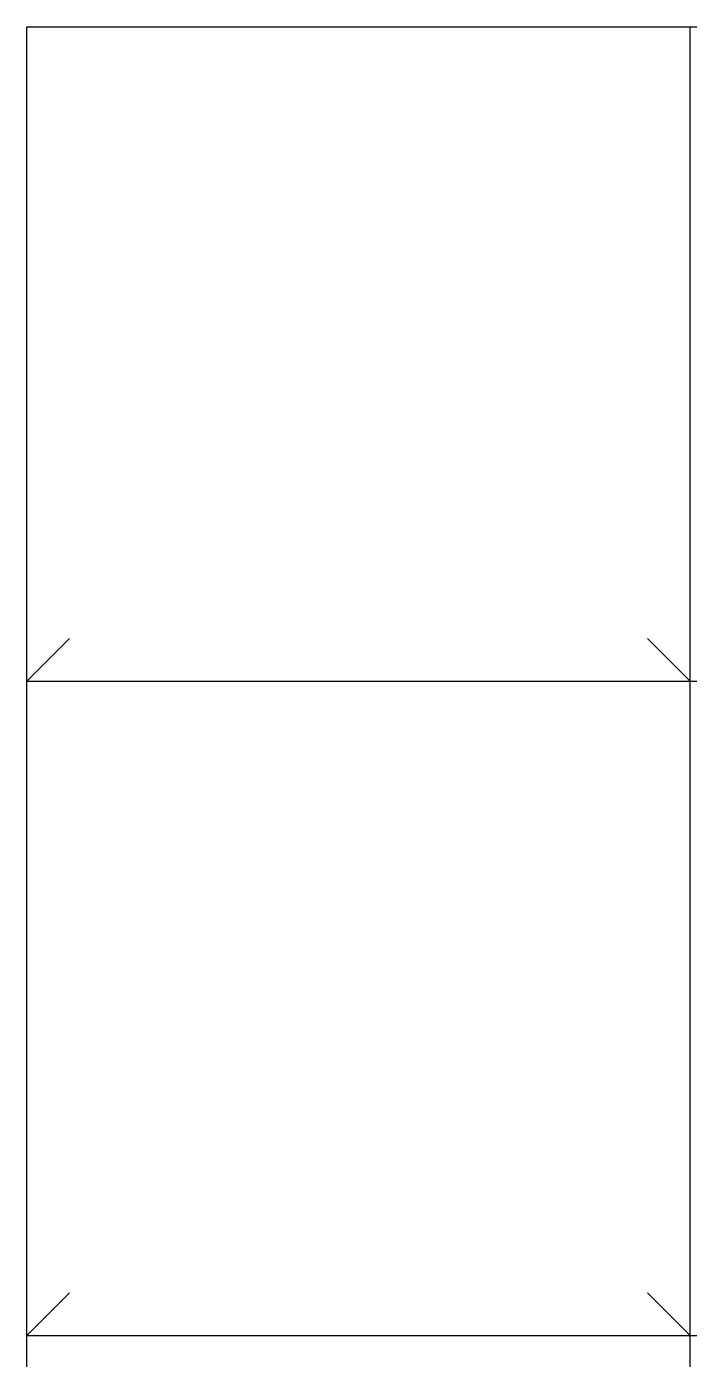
# Model space of a CAD drawing. Header units: inches. Extents: x -16404 to 14624, y -1591 to 16152.
# Drawn here: x 755.3 to 817.5, y 13259 to 13384 of the extents above; entities that cross this region are included whole.
import ezdxf
from ezdxf import colors
from ezdxf.entities.mleader import LeaderData, LeaderLine
from ezdxf.math import Vec2, Vec3

# ---------------------------------------------------------------- set-up
doc = ezdxf.new("R2010")
doc.units = ezdxf.units.IN
doc.header["$LTSCALE"] = 24
doc.header["$MEASUREMENT"] = 0
doc.linetypes.add('DASHED2', pattern=[0.375, 0.25, -0.125])
doc.layers.get('0').update_dxf_attribs({"linetype": 'CONTINUOUS'})
doc.layers.add('S-ANNO-GRID-NONPLOT', color=251, linetype='CONTINUOUS', plot=False)
doc.layers.add('S-ANNO-NOTE', color=4, linetype='CONTINUOUS')
doc.layers.add('S-TYP DETAIL BLOCKS', color=1, linetype='CONTINUOUS')
doc.styles.add('Arial', font='arial.ttf', dxfattribs={"width": 0.85})

# ---------------------------------------------------------------- blocks, each defined once
blk = doc.blocks.new('Se_24x36_DETAILS_GRID')
for p, q in [((0, 23.00000000000006), (7.767424906270946, 23.00000000000005)), ((0, 15.33333333333338), (0, 23.00000000000006)), ((7.767424906270946, 23.00000000000006), (15.53484981254189, 23.00000000000005)), ((7.76742490627095, 15.33333333333339), (7.76742490627095, 23.00000000000007)), ((5.68e-14, 15.33333333333344), (0.5000000000221121, 15.8333333333556)), ((3.552713678800501e-15, 15.33333333333338), (7.767424906270949, 15.33333333333338)), ((-3.5066282411666e-15, 7.66666666666671), (-3.5066282411666e-15, 15.33333333333338)), ((7.76742490627095, 15.33333333333338), (15.5348498125419, 15.33333333333338)), ((7.767424906270946, 7.66666666666672), (7.767424906270946, 15.33333333333339)), ((5.68e-14, 7.666666666666777), (0.5000000000221121, 8.166666666688936)), ((3.552713678800501e-15, 7.666666666666725), (7.767424906270949, 7.666666666666721)), ((-3.5066282411666e-15, 3.730349362740526e-14), (-3.5066282411666e-15, 7.66666666666671)), ((7.76742490627095, 7.666666666666725), (15.5348498125419, 7.666666666666721)), ((7.767424906270946, 4.707345624410664e-14), (7.767424906270946, 7.66666666666672))]:
    blk.add_line(p, q)
at = {"linetype": 'DASHED2', "ltscale": 0.5}
for p, q in [((7.767424906270946, 15.33333333333338), (7.267424906248898, 15.83333333335554)), ((7.767424906270946, 7.66666666666672), (7.267424906248898, 8.166666666688881))]:
    blk.add_line(p, q, dxfattribs=at)
blk = doc.blocks.new('Se_MOMENT FRAME CONTINUITY PLATES')
at = {"layer": 'S-ANNO-NOTE'}
ml = blk.add_multileader_mtext('Standard', dxfattribs=at)
ml.set_content('STEEL COLUMN PER PLAN', color=4, style='Arial')
ml.set_leader_properties(color=2)
ml.build(insert=Vec2(0, 0))
ml.multileader.update_dxf_attribs({"dogleg_length": 0.36, "arrow_head_size": 0.875, "scale": 8})
ctx = ml.context
ctx.base_point, ctx.scale, ctx.char_height, ctx.arrow_head_size, ctx.landing_gap_size, ctx.plane_origin = Vec3(4.344970992417879, 40.78258001908944), 8, 0.75, 0.875, 0.72, Vec3(56.82640259713344, 3525.430714414599)
ctx.text_align_type = 2
notes = []
notes.append((ctx, [(0, (1, 1, 0), (13.6000460265243, 40.78258001908944), (-1, 0), 1.000000000000005, [(0, [(16.08112504167048, 36.22582323791903)], 0, [])])]))
ctx.mtext.insert, ctx.mtext.width, ctx.mtext.alignment, ctx.mtext.flow_direction = Vec3(11.88004602652427, 41.15783581717915), 7.17178571428571, 3, 5
for ctx, leaders in notes:
    for number, flags, end, landing, length, lines in leaders:
        leader = LeaderData()
        leader.index, (leader.has_last_leader_line, leader.has_dogleg_vector, leader.attachment_direction) = number, flags
        leader.last_leader_point, leader.dogleg_vector, leader.dogleg_length = Vec3(end), Vec3(landing), length
        for number, points, colour, breaks in lines:
            line = LeaderLine()
            line.index, line.vertices, line.color, line.breaks = number, Vec3.list(points), colors.encode_raw_color(colour), breaks
            leader.lines.append(line)
        ctx.leaders.append(leader)

msp = doc.modelspace()

# ---------------------------------------------------------------- block references
at = {"layer": 'S-ANNO-GRID-NONPLOT', "xscale": 8, "yscale": 8, "zscale": 8}
msp.add_blockref('Se_24x36_DETAILS_GRID', (755.3484981254205, 13200), dxfattribs=at)
at = {"layer": 'S-TYP DETAIL BLOCKS'}
msp.add_blockref('Se_MOMENT FRAME CONTINUITY PLATES', (821.487897375765, 13326.66666666684), dxfattribs=at)

doc.saveas('drawing.dxf')
